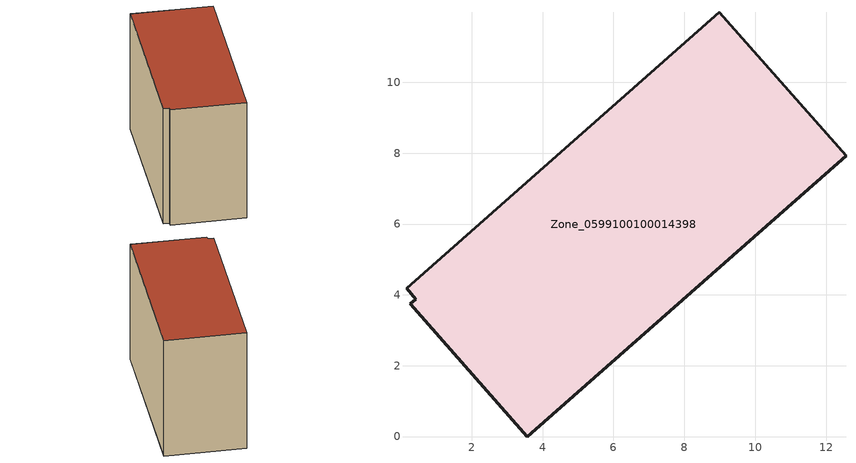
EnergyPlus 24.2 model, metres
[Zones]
Zone_0599100100014398
 floor ground (C_G): 0.27,3.75 0.41,3.88 0.16,4.19 8.99,11.97 12.56,7.92 3.57,0 z3.93
 wall outside (C_F): 3.57,0 12.56,7.92 8.99,11.97 0.16,4.19 0.41,3.88 0.27,3.75 3.57,0 z3.93:12.55
 roof outside (C_R): 0.41,3.88 0.27,3.75 3.57,0 12.56,7.92 8.99,11.97 0.16,4.19 z12.55
[BUILDING]
Pand.0599100100014398: North Axis=0; Terrain=City; Loads Convergence Tolerance Value=0.04; Temperature Convergence Tolerance Value=0.4; Solar Distribution=FullExterior; Maximum Number of Warmup Days=25; Minimum Number of Warmup Days=1
[Site:Location]
Rotterdam.The.Hague.AP_ZH_NLD Design_Conditions: Latitude=51.96; Longitude=4.45; Time Zone=1; Elevation=-4.5
[SITE:GROUNDTEMPERATURE:BUILDINGSURFACE]
18, 18, 18, 18, 18, 18, 18, 18, 18, 18, 18, 18
[MATERIAL] Thermal Absorptance=0.9; Solar Absorptance=0.7; Visible Absorptance=0.7
Name | Roughness | Thickness | Conductivity | Density | Specific Heat
G.TI.2015-2018 | MediumSmooth | 0.15 | 0.0428571 | 540 | 1210
F.TI.2015-2018 | Rough | 0.3 | 0.0666667 | 1920 | 840
R.TI.2015-2018 | MediumRough | 0.2 | 0.0333333 | 1500 | 1000
[CONSTRUCTION]
C_G: G.TI.2015-2018
C_F: F.TI.2015-2018
C_R: R.TI.2015-2018
[ZONE]
Zone_0599100100014398: Type=1; Multiplier=1; Ceiling Height=Autocalculate; Volume=Autocalculate; Floor Area=autocalculate; Part of Total Floor Area=Yes
[ZONEINFILTRATION:DESIGNFLOWRATE]
Infil_Zone_0599100100014398: Zone or ZoneList or Space or SpaceList=Zone_0599100100014398; Schedule=AlwaysOn; Design Flow Rate Calculation Method=Flow/Area; Flow Rate per Floor Area=0.0015; Constant Term Coefficient=1; Temperature Term Coefficient=0; Velocity Term Coefficient=0; Velocity Squared Term Coefficient=0
[HVACTEMPLATE:ZONE:IDEALLOADSAIRSYSTEM]
Zone_0599100100014398: Maximum Heating Supply Air Temperature=50; Minimum Cooling Supply Air Temperature=13; Maximum Heating Supply Air Humidity Ratio=0.0156; Minimum Cooling Supply Air Humidity Ratio=0.0077; Heating Limit=NoLimit; Cooling Limit=NoLimit; Dehumidification Control Type=ConstantSensibleHeatRatio; Cooling Sensible Heat Ratio=0.7; Dehumidification Setpoint=60; Humidification Control Type=None; Humidification Setpoint=30; Outdoor Air Method=None; Outdoor Air Flow Rate per Person=0.00944; Outdoor Air Flow Rate per Zone Floor Area=0; Outdoor Air Flow Rate per Zone=0; Demand Controlled Ventilation Type=None; Outdoor Air Economizer Type=NoEconomizer; Heat Recovery Type=None; Sensible Heat Recovery Effectiveness=0.7; Latent Heat Recovery Effectiveness=0.65
[ZONECONTROL:THERMOSTAT]
ThermostatControl_Zone_0599100100014398: Zone or ZoneList=Zone_0599100100014398; Control Type Schedule=DualSetpointControlType; Control 1=Thermostat_Zone_0599100100014398; Temperature Difference Between Cutout And Setpoint=0
[THERMOSTATSETPOINT:DUALSETPOINT]
Thermostat_Zone_0599100100014398: Heating Setpoint Temperature Schedule=HeatingSetpoint_Zone_0599100100014398; Cooling Setpoint Temperature Schedule=CoolingSetpoint_Zone_0599100100014398
[SCHEDULE:COMPACT]
HeatingSetpoint_Zone_0599100100014398: Through: 12/31, For: AllDays, Until: 24:00, 21
CoolingSetpoint_Zone_0599100100014398: Through: 12/31, For: AllDays, Until: 24:00, 24
DualSetpointControlType: Through: 12/31, For: AllDays, Until: 24:00, 4
AlwaysOn: Through: 12/31, For: AllDays, Until: 24:00, 1
